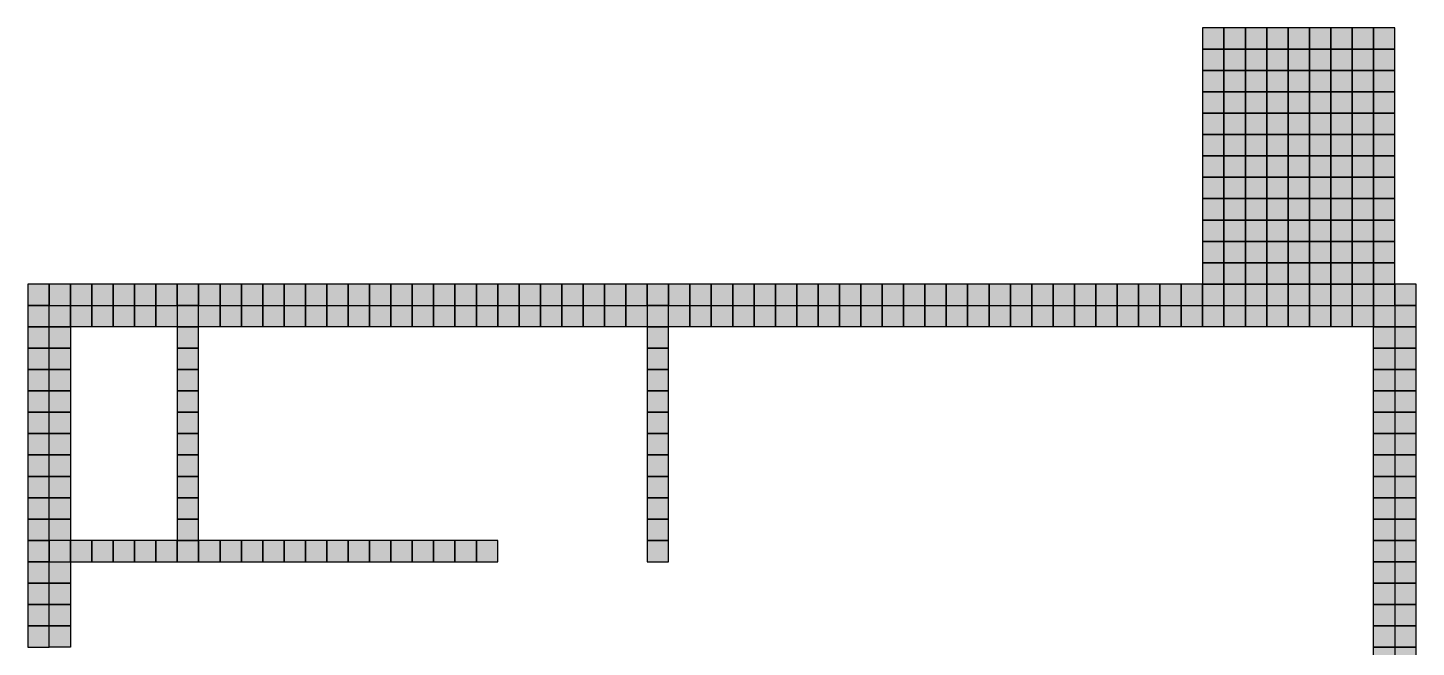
# Model space of a CAD drawing. Header units: inches. Extents: x 0 to 6.5, y 0.13 to 7.63.
# Drawn here: x 0 to 6.5, y 4.73 to 7.63 of the extents above; entities that cross this region are included whole.
import ezdxf

# ---------------------------------------------------------------- set-up
doc = ezdxf.new("R2010")
doc.units = ezdxf.units.IN
doc.header["$MEASUREMENT"] = 0
doc.layers.add('GRILLA PIXEL', color=7, linetype='Continuous')

# ---------------------------------------------------------------- blocks, each defined once
blk = doc.blocks.new('0-255-255-31-Muro alto')
at = {"layer": 'GRILLA PIXEL', "true_color": 0xffff1f}
h = blk.add_hatch(color=2, dxfattribs=at)
h.dxf.hatch_style = 1
h.paths.add_polyline_path([(0, 0), (-0.1, 0), (-0.1, -0.1), (0, -0.1)])
blk.add_lwpolyline([(-0.1, 0), (-0.1, -0.1), (0, -0.1), (0, 0)], close=True)
blk = doc.blocks.new('0-255-0-0-Muro dormitorio principal')
h = blk.add_hatch(color=1)
h.dxf.hatch_style = 1
h.paths.add_polyline_path([(0, 0), (-0.1, 0), (-0.1, -0.1), (0, -0.1)])
blk.add_lwpolyline([(-0.1, 0), (-0.1, -0.1), (0, -0.1), (0, 0)], close=True)
blk = doc.blocks.new('0-5-68-255-Muro inicio conexion')
at = {"layer": 'GRILLA PIXEL', "true_color": 0x0544ff}
h = blk.add_hatch(color=160, dxfattribs=at)
h.dxf.hatch_style = 1
h.paths.add_polyline_path([(0, 0), (-0.1, 0), (-0.1, -0.1), (0, -0.1)])
blk.add_lwpolyline([(-0.1, 0), (-0.1, -0.1), (0, -0.1), (0, 0)], close=True)
blk = doc.blocks.new('0-63-149-253-Muro fichas extremo')
at = {"layer": 'GRILLA PIXEL', "true_color": 0x3f95fd}
h = blk.add_hatch(color=153, dxfattribs=at)
h.dxf.hatch_style = 1
h.paths.add_polyline_path([(0, 0), (-0.1, 0), (-0.1, -0.1), (0, -0.1)])
blk.add_lwpolyline([(-0.1, 0), (-0.1, -0.1), (0, -0.1), (0, 0)], close=True)
blk = doc.blocks.new('1-125-217-63-auxiliar  ingresos')
at = {"layer": 'GRILLA PIXEL', "true_color": 0x7dd93f}
h = blk.add_hatch(color=83, dxfattribs=at)
h.dxf.hatch_style = 1
h.paths.add_polyline_path([(0, 0), (-0.1, 0), (-0.1, -0.1), (0, -0.1)])
blk.add_lwpolyline([(-0.1, 0), (-0.1, -0.1), (0, -0.1), (0, 0)], close=True)
blk = doc.blocks.new('0-255-31-255-Puerta ingreso')
at = {"layer": 'GRILLA PIXEL', "true_color": 0xff1fff}
h = blk.add_hatch(color=6, dxfattribs=at)
h.dxf.hatch_style = 1
h.paths.add_polyline_path([(0, 0), (-0.1, 0), (-0.1, -0.1), (0, -0.1)])
blk.add_lwpolyline([(-0.1, 0), (-0.1, -0.1), (0, -0.1), (0, 0)], close=True)
blk = doc.blocks.new('1-99-100-102-auxiliar lado interno')
at = {"lineweight": 70, "true_color": 0x636466}
h = blk.add_hatch(color=251, dxfattribs=at)
h.dxf.hatch_style = 1
h.paths.add_polyline_path([(-0.1, -0.1), (-0.1, 0), (0, 0), (0, -0.1)])
blk.add_lwpolyline([(0, 0), (0, -0.1), (-0.1, -0.1), (-0.1, 0)], close=True)

msp = doc.modelspace()

# ---------------------------------------------------------------- block references
for name, p in [('1-125-217-63-auxiliar  ingresos', (5.5986, 7.6325)), ('1-125-217-63-auxiliar  ingresos', (5.6986, 7.6325)), ('1-125-217-63-auxiliar  ingresos', (5.7986, 7.6325)), ('1-125-217-63-auxiliar  ingresos', (5.8986, 7.6325)), ('1-125-217-63-auxiliar  ingresos', (5.9986, 7.6325)), ('1-125-217-63-auxiliar  ingresos', (6.0986, 7.6325)), ('1-125-217-63-auxiliar  ingresos', (6.1986, 7.6325)), ('1-125-217-63-auxiliar  ingresos', (6.2986, 7.6325)), ('1-125-217-63-auxiliar  ingresos', (6.3986, 7.6325)), ('1-125-217-63-auxiliar  ingresos', (5.5986, 7.5325)), ('1-125-217-63-auxiliar  ingresos', (5.6986, 7.5325)), ('1-125-217-63-auxiliar  ingresos', (5.7986, 7.5325)), ('1-125-217-63-auxiliar  ingresos', (5.8986, 7.5325)), ('1-125-217-63-auxiliar  ingresos', (5.9986, 7.5325)), ('1-125-217-63-auxiliar  ingresos', (6.0986, 7.5325)), ('1-125-217-63-auxiliar  ingresos', (6.1986, 7.5325)), ('1-125-217-63-auxiliar  ingresos', (6.2986, 7.5325)), ('1-125-217-63-auxiliar  ingresos', (6.3986, 7.5325)), ('1-125-217-63-auxiliar  ingresos', (5.5986, 7.4325)), ('1-125-217-63-auxiliar  ingresos', (5.6986, 7.4325)), ('1-125-217-63-auxiliar  ingresos', (5.7986, 7.4325)), ('1-125-217-63-auxiliar  ingresos', (5.8986, 7.4325)), ('1-125-217-63-auxiliar  ingresos', (5.9986, 7.4325)), ('1-125-217-63-auxiliar  ingresos', (6.0986, 7.4325)), ('1-125-217-63-auxiliar  ingresos', (6.1986, 7.4325)), ('1-125-217-63-auxiliar  ingresos', (6.2986, 7.4325)), ('1-125-217-63-auxiliar  ingresos', (6.3986, 7.4325)), ('1-125-217-63-auxiliar  ingresos', (5.5986, 7.3325)), ('1-125-217-63-auxiliar  ingresos', (5.6986, 7.3325)), ('1-125-217-63-auxiliar  ingresos', (5.7986, 7.3325)), ('1-125-217-63-auxiliar  ingresos', (5.8986, 7.3325)), ('1-125-217-63-auxiliar  ingresos', (5.9986, 7.3325)), ('1-125-217-63-auxiliar  ingresos', (6.0986, 7.3325)), ('1-125-217-63-auxiliar  ingresos', (6.1986, 7.3325)), ('1-125-217-63-auxiliar  ingresos', (6.2986, 7.3325)), ('1-125-217-63-auxiliar  ingresos', (6.3986, 7.3325)), ('1-125-217-63-auxiliar  ingresos', (5.5986, 7.2325)), ('1-125-217-63-auxiliar  ingresos', (5.6986, 7.2325)), ('1-125-217-63-auxiliar  ingresos', (5.7986, 7.2325)), ('1-125-217-63-auxiliar  ingresos', (5.8986, 7.2325)), ('1-125-217-63-auxiliar  ingresos', (5.9986, 7.2325)), ('1-125-217-63-auxiliar  ingresos', (6.0986, 7.2325)), ('1-125-217-63-auxiliar  ingresos', (6.1986, 7.2325)), ('1-125-217-63-auxiliar  ingresos', (6.2986, 7.2325)), ('1-125-217-63-auxiliar  ingresos', (6.3986, 7.2325)), ('1-125-217-63-auxiliar  ingresos', (5.5986, 7.1325)), ('1-125-217-63-auxiliar  ingresos', (5.6986, 7.1325)), ('1-125-217-63-auxiliar  ingresos', (5.7986, 7.1325)), ('1-125-217-63-auxiliar  ingresos', (5.8986, 7.1325)), ('1-125-217-63-auxiliar  ingresos', (5.9986, 7.1325)), ('1-125-217-63-auxiliar  ingresos', (6.0986, 7.1325)), ('1-125-217-63-auxiliar  ingresos', (6.1986, 7.1325)), ('1-125-217-63-auxiliar  ingresos', (6.2986, 7.1325)), ('1-125-217-63-auxiliar  ingresos', (6.3986, 7.1325)), ('1-125-217-63-auxiliar  ingresos', (5.5986, 7.0325)), ('1-125-217-63-auxiliar  ingresos', (5.6986, 7.0325)), ('1-125-217-63-auxiliar  ingresos', (5.7986, 7.0325)), ('1-125-217-63-auxiliar  ingresos', (5.8986, 7.0325)), ('1-125-217-63-auxiliar  ingresos', (5.9986, 7.0325)), ('1-125-217-63-auxiliar  ingresos', (6.0986, 7.0325)), ('1-125-217-63-auxiliar  ingresos', (6.1986, 7.0325)), ('1-125-217-63-auxiliar  ingresos', (6.2986, 7.0325)), ('1-125-217-63-auxiliar  ingresos', (6.3986, 7.0325)), ('1-125-217-63-auxiliar  ingresos', (5.5986, 6.9325)), ('1-125-217-63-auxiliar  ingresos', (5.6986, 6.9325)), ('1-125-217-63-auxiliar  ingresos', (5.7986, 6.9325)), ('1-125-217-63-auxiliar  ingresos', (5.8986, 6.9325)), ('1-125-217-63-auxiliar  ingresos', (5.9986, 6.9325)), ('1-125-217-63-auxiliar  ingresos', (6.0986, 6.9325)), ('1-125-217-63-auxiliar  ingresos', (6.1986, 6.9325)), ('1-125-217-63-auxiliar  ingresos', (6.2986, 6.9325)), ('1-125-217-63-auxiliar  ingresos', (6.3986, 6.9325)), ('1-125-217-63-auxiliar  ingresos', (5.5986, 6.8325)), ('1-125-217-63-auxiliar  ingresos', (5.6986, 6.8325)), ('1-125-217-63-auxiliar  ingresos', (5.7986, 6.8325)), ('1-125-217-63-auxiliar  ingresos', (5.8986, 6.8325)), ('1-125-217-63-auxiliar  ingresos', (5.9986, 6.8325)), ('1-125-217-63-auxiliar  ingresos', (6.0986, 6.8325)), ('1-125-217-63-auxiliar  ingresos', (6.1986, 6.8325)), ('1-125-217-63-auxiliar  ingresos', (6.2986, 6.8325)), ('1-125-217-63-auxiliar  ingresos', (6.3986, 6.8325)), ('1-125-217-63-auxiliar  ingresos', (5.5986, 6.7325)), ('1-125-217-63-auxiliar  ingresos', (5.6986, 6.7325)), ('1-125-217-63-auxiliar  ingresos', (5.7986, 6.7325)), ('1-125-217-63-auxiliar  ingresos', (5.8986, 6.7325)), ('1-125-217-63-auxiliar  ingresos', (5.9986, 6.7325)), ('1-125-217-63-auxiliar  ingresos', (6.0986, 6.7325)), ('1-125-217-63-auxiliar  ingresos', (6.1986, 6.7325)), ('1-125-217-63-auxiliar  ingresos', (6.2986, 6.7325)), ('1-125-217-63-auxiliar  ingresos', (6.3986, 6.7325)), ('1-125-217-63-auxiliar  ingresos', (5.5986, 6.6325)), ('1-125-217-63-auxiliar  ingresos', (5.6986, 6.6325)), ('1-125-217-63-auxiliar  ingresos', (5.7986, 6.6325)), ('1-125-217-63-auxiliar  ingresos', (5.8986, 6.6325)), ('1-125-217-63-auxiliar  ingresos', (5.9986, 6.6325)), ('1-125-217-63-auxiliar  ingresos', (6.0986, 6.6325)), ('1-125-217-63-auxiliar  ingresos', (6.1986, 6.6325)), ('1-125-217-63-auxiliar  ingresos', (6.2986, 6.6325)), ('1-125-217-63-auxiliar  ingresos', (6.3986, 6.6325)), ('1-125-217-63-auxiliar  ingresos', (5.5986, 6.5325)), ('1-125-217-63-auxiliar  ingresos', (5.6986, 6.5325)), ('1-125-217-63-auxiliar  ingresos', (5.7986, 6.5325)), ('1-125-217-63-auxiliar  ingresos', (5.8986, 6.5325)), ('1-125-217-63-auxiliar  ingresos', (5.9986, 6.5325)), ('1-125-217-63-auxiliar  ingresos', (6.0986, 6.5325)), ('1-125-217-63-auxiliar  ingresos', (6.1986, 6.5325)), ('1-125-217-63-auxiliar  ingresos', (6.2986, 6.5325)), ('1-125-217-63-auxiliar  ingresos', (6.3986, 6.5325)), ('0-5-68-255-Muro inicio conexion', (0.0986, 6.4325)), ('0-255-255-31-Muro alto', (0.1986, 6.4325)), ('0-255-255-31-Muro alto', (0.2986, 6.4325)), ('0-255-255-31-Muro alto', (0.3986, 6.4325)), ('0-255-255-31-Muro alto', (0.4986, 6.4325)), ('0-255-255-31-Muro alto', (0.5986, 6.4325)), ('0-255-255-31-Muro alto', (0.6986, 6.4325)), ('0-255-255-31-Muro alto', (0.7986, 6.4325)), ('0-255-255-31-Muro alto', (0.8986, 6.4325)), ('0-255-255-31-Muro alto', (0.9986, 6.4325)), ('0-255-255-31-Muro alto', (1.0986, 6.4325)), ('0-255-255-31-Muro alto', (1.1986, 6.4325)), ('0-255-255-31-Muro alto', (1.2986, 6.4325)), ('0-255-255-31-Muro alto', (1.3986, 6.4325)), ('0-255-255-31-Muro alto', (1.4986, 6.4325)), ('0-255-255-31-Muro alto', (1.5986, 6.4325)), ('0-255-255-31-Muro alto', (1.6986, 6.4325)), ('0-255-255-31-Muro alto', (1.7986, 6.4325)), ('0-255-255-31-Muro alto', (1.8986, 6.4325)), ('0-255-255-31-Muro alto', (1.9986, 6.4325)), ('0-255-255-31-Muro alto', (2.0986, 6.4325)), ('0-255-255-31-Muro alto', (2.1986, 6.4325)), ('0-255-255-31-Muro alto', (2.2986, 6.4325)), ('0-255-255-31-Muro alto', (2.3986, 6.4325)), ('0-255-255-31-Muro alto', (2.4986, 6.4325)), ('0-255-255-31-Muro alto', (2.5986, 6.4325)), ('0-255-255-31-Muro alto', (2.6986, 6.4325)), ('0-255-255-31-Muro alto', (2.7986, 6.4325)), ('0-255-255-31-Muro alto', (2.8986, 6.4325)), ('0-255-255-31-Muro alto', (2.9986, 6.4325)), ('0-255-255-31-Muro alto', (3.0986, 6.4325)), ('0-255-255-31-Muro alto', (3.1986, 6.4325)), ('0-255-255-31-Muro alto', (3.2986, 6.4325)), ('0-255-255-31-Muro alto', (3.3986, 6.4325)), ('0-255-255-31-Muro alto', (3.4986, 6.4325)), ('0-255-255-31-Muro alto', (3.5986, 6.4325)), ('0-255-255-31-Muro alto', (3.6986, 6.4325)), ('0-255-255-31-Muro alto', (3.7986, 6.4325)), ('0-255-255-31-Muro alto', (3.8986, 6.4325)), ('0-255-255-31-Muro alto', (3.9986, 6.4325)), ('0-255-255-31-Muro alto', (4.0986, 6.4325)), ('0-255-255-31-Muro alto', (4.1986, 6.4325)), ('0-255-255-31-Muro alto', (4.2986, 6.4325)), ('0-255-255-31-Muro alto', (4.3986, 6.4325)), ('0-255-255-31-Muro alto', (4.4986, 6.4325)), ('0-255-255-31-Muro alto', (4.5986, 6.4325)), ('0-255-255-31-Muro alto', (4.6986, 6.4325)), ('0-255-255-31-Muro alto', (4.7986, 6.4325)), ('0-255-255-31-Muro alto', (4.8986, 6.4325)), ('0-255-255-31-Muro alto', (4.9986, 6.4325)), ('0-255-255-31-Muro alto', (5.0986, 6.4325)), ('0-255-255-31-Muro alto', (5.1986, 6.4325)), ('0-255-255-31-Muro alto', (5.2986, 6.4325)), ('0-5-68-255-Muro inicio conexion', (5.3986, 6.4325)), ('0-5-68-255-Muro inicio conexion', (5.4986, 6.4325)), ('0-255-31-255-Puerta ingreso', (5.5986, 6.4325)), ('0-255-31-255-Puerta ingreso', (5.6986, 6.4325)), ('0-255-31-255-Puerta ingreso', (5.7986, 6.4325)), ('0-255-31-255-Puerta ingreso', (5.8986, 6.4325)), ('0-255-31-255-Puerta ingreso', (5.9986, 6.4325)), ('0-255-31-255-Puerta ingreso', (6.0986, 6.4325)), ('0-255-31-255-Puerta ingreso', (6.1986, 6.4325)), ('0-255-31-255-Puerta ingreso', (6.2986, 6.4325)), ('0-255-31-255-Puerta ingreso', (6.3986, 6.4325)), ('0-5-68-255-Muro inicio conexion', (6.4986, 6.4325)), ('0-5-68-255-Muro inicio conexion', (0.0986, 6.3325)), ('1-99-100-102-auxiliar lado interno', (0.1986, 6.3325)), ('1-99-100-102-auxiliar lado interno', (0.2986, 6.3325)), ('1-99-100-102-auxiliar lado interno', (0.3986, 6.3325)), ('1-99-100-102-auxiliar lado interno', (0.4986, 6.3325)), ('1-99-100-102-auxiliar lado interno', (0.5986, 6.3325)), ('1-99-100-102-auxiliar lado interno', (0.6986, 6.3325)), ('0-255-255-31-Muro alto', (0.7986, 6.3325)), ('1-99-100-102-auxiliar lado interno', (0.8986, 6.3325)), ('1-99-100-102-auxiliar lado interno', (0.9986, 6.3325)), ('1-99-100-102-auxiliar lado interno', (1.0986, 6.3325)), ('1-99-100-102-auxiliar lado interno', (1.1986, 6.3325)), ('1-99-100-102-auxiliar lado interno', (1.2986, 6.3325)), ('1-99-100-102-auxiliar lado interno', (1.3986, 6.3325)), ('1-99-100-102-auxiliar lado interno', (1.4986, 6.3325)), ('1-99-100-102-auxiliar lado interno', (1.5986, 6.3325)), ('1-99-100-102-auxiliar lado interno', (1.6986, 6.3325)), ('1-99-100-102-auxiliar lado interno', (1.7986, 6.3325)), ('1-99-100-102-auxiliar lado interno', (1.8986, 6.3325)), ('1-99-100-102-auxiliar lado interno', (1.9986, 6.3325)), ('1-99-100-102-auxiliar lado interno', (2.0986, 6.3325)), ('1-99-100-102-auxiliar lado interno', (2.1986, 6.3325)), ('1-99-100-102-auxiliar lado interno', (2.2986, 6.3325)), ('1-99-100-102-auxiliar lado interno', (2.3986, 6.3325)), ('1-99-100-102-auxiliar lado interno', (2.4986, 6.3325)), ('1-99-100-102-auxiliar lado interno', (2.5986, 6.3325)), ('1-99-100-102-auxiliar lado interno', (2.6986, 6.3325)), ('1-99-100-102-auxiliar lado interno', (2.7986, 6.3325)), ('1-99-100-102-auxiliar lado interno', (2.8986, 6.3325)), ('0-255-255-31-Muro alto', (2.9986, 6.3325)), ('1-99-100-102-auxiliar lado interno', (3.0986, 6.3325)), ('1-99-100-102-auxiliar lado interno', (3.1986, 6.3325)), ('1-99-100-102-auxiliar lado interno', (3.2986, 6.3325)), ('1-99-100-102-auxiliar lado interno', (3.3986, 6.3325)), ('1-99-100-102-auxiliar lado interno', (3.4986, 6.3325)), ('1-99-100-102-auxiliar lado interno', (3.5986, 6.3325)), ('1-99-100-102-auxiliar lado interno', (3.6986, 6.3325)), ('1-99-100-102-auxiliar lado interno', (3.7986, 6.3325)), ('1-99-100-102-auxiliar lado interno', (3.8986, 6.3325)), ('1-99-100-102-auxiliar lado interno', (3.9986, 6.3325)), ('1-99-100-102-auxiliar lado interno', (4.0986, 6.3325)), ('1-99-100-102-auxiliar lado interno', (4.1986, 6.3325)), ('1-99-100-102-auxiliar lado interno', (4.2986, 6.3325)), ('1-99-100-102-auxiliar lado interno', (4.3986, 6.3325)), ('1-99-100-102-auxiliar lado interno', (4.4986, 6.3325)), ('1-99-100-102-auxiliar lado interno', (4.5986, 6.3325)), ('1-99-100-102-auxiliar lado interno', (4.6986, 6.3325)), ('1-99-100-102-auxiliar lado interno', (4.7986, 6.3325)), ('1-99-100-102-auxiliar lado interno', (4.8986, 6.3325)), ('1-99-100-102-auxiliar lado interno', (4.9986, 6.3325)), ('1-99-100-102-auxiliar lado interno', (5.0986, 6.3325)), ('1-99-100-102-auxiliar lado interno', (5.1986, 6.3325)), ('1-99-100-102-auxiliar lado interno', (5.2986, 6.3325)), ('1-99-100-102-auxiliar lado interno', (5.3986, 6.3325)), ('1-99-100-102-auxiliar lado interno', (5.4986, 6.3325)), ('1-99-100-102-auxiliar lado interno', (5.5986, 6.3325)), ('1-99-100-102-auxiliar lado interno', (5.6986, 6.3325)), ('1-99-100-102-auxiliar lado interno', (5.7986, 6.3325)), ('1-99-100-102-auxiliar lado interno', (5.8986, 6.3325)), ('1-99-100-102-auxiliar lado interno', (5.9986, 6.3325)), ('1-99-100-102-auxiliar lado interno', (6.0986, 6.3325)), ('1-99-100-102-auxiliar lado interno', (6.1986, 6.3325)), ('1-99-100-102-auxiliar lado interno', (6.2986, 6.3325)), ('1-99-100-102-auxiliar lado interno', (6.3985, 6.3325)), ('0-5-68-255-Muro inicio conexion', (6.4986, 6.3325)), ('0-63-149-253-Muro fichas extremo', (0.0986, 6.2325)), ('1-99-100-102-auxiliar lado interno', (0.1986, 6.2325)), ('0-255-255-31-Muro alto', (0.7986, 6.2325)), ('0-255-255-31-Muro alto', (2.9986, 6.2325)), ('1-99-100-102-auxiliar lado interno', (6.3985, 6.2325)), ('0-63-149-253-Muro fichas extremo', (6.4986, 6.2325)), ('0-255-255-31-Muro alto', (0.0986, 6.1325)), ('1-99-100-102-auxiliar lado interno', (0.1986, 6.1325)), ('0-255-255-31-Muro alto', (0.7986, 6.1325)), ('0-255-255-31-Muro alto', (2.9986, 6.1325)), ('1-99-100-102-auxiliar lado interno', (6.3985, 6.1325)), ('0-255-255-31-Muro alto', (6.4986, 6.1325)), ('0-255-255-31-Muro alto', (0.0986, 6.0325)), ('1-99-100-102-auxiliar lado interno', (0.1986, 6.0325)), ('0-255-255-31-Muro alto', (0.7986, 6.0325)), ('0-255-255-31-Muro alto', (2.9986, 6.0325)), ('1-99-100-102-auxiliar lado interno', (6.3985, 6.0325)), ('0-255-255-31-Muro alto', (6.4986, 6.0325)), ('0-255-255-31-Muro alto', (0.0986, 5.9325)), ('1-99-100-102-auxiliar lado interno', (0.1986, 5.9325)), ('0-255-255-31-Muro alto', (0.7986, 5.9325)), ('0-255-255-31-Muro alto', (2.9986, 5.9325)), ('1-99-100-102-auxiliar lado interno', (6.3985, 5.9325)), ('0-255-255-31-Muro alto', (6.4986, 5.9325)), ('0-255-255-31-Muro alto', (0.0986, 5.8325)), ('1-99-100-102-auxiliar lado interno', (0.1986, 5.8325)), ('0-255-255-31-Muro alto', (0.7986, 5.8325)), ('0-255-255-31-Muro alto', (2.9986, 5.8325)), ('1-99-100-102-auxiliar lado interno', (6.3986, 5.8325)), ('0-255-255-31-Muro alto', (6.4986, 5.8325)), ('0-255-255-31-Muro alto', (0.0986, 5.7325)), ('1-99-100-102-auxiliar lado interno', (0.1986, 5.7325)), ('0-255-255-31-Muro alto', (0.7986, 5.7325)), ('0-255-255-31-Muro alto', (2.9986, 5.7325)), ('1-99-100-102-auxiliar lado interno', (6.3986, 5.7325)), ('0-255-255-31-Muro alto', (6.4986, 5.7325)), ('0-255-255-31-Muro alto', (0.0986, 5.6325)), ('1-99-100-102-auxiliar lado interno', (0.1986, 5.6325)), ('0-255-255-31-Muro alto', (0.7986, 5.6325)), ('0-255-255-31-Muro alto', (2.9986, 5.6325)), ('1-99-100-102-auxiliar lado interno', (6.3986, 5.6325)), ('0-255-255-31-Muro alto', (6.4986, 5.6325)), ('0-255-255-31-Muro alto', (0.0986, 5.5325)), ('1-99-100-102-auxiliar lado interno', (0.1986, 5.5325)), ('0-255-255-31-Muro alto', (0.7986, 5.5325)), ('0-255-255-31-Muro alto', (2.9986, 5.5325)), ('1-99-100-102-auxiliar lado interno', (6.3986, 5.5325)), ('0-255-255-31-Muro alto', (6.4986, 5.5325)), ('0-255-255-31-Muro alto', (0.0986, 5.4325)), ('1-99-100-102-auxiliar lado interno', (0.1986, 5.4325)), ('0-255-255-31-Muro alto', (0.7986, 5.4325)), ('0-255-255-31-Muro alto', (2.9986, 5.4325)), ('1-99-100-102-auxiliar lado interno', (6.3986, 5.4325)), ('0-255-255-31-Muro alto', (6.4986, 5.4325)), ('0-255-255-31-Muro alto', (0.0986, 5.3325)), ('1-99-100-102-auxiliar lado interno', (0.1986, 5.3325)), ('0-255-255-31-Muro alto', (0.7986, 5.3325)), ('0-255-255-31-Muro alto', (2.9986, 5.3325)), ('1-99-100-102-auxiliar lado interno', (6.3986, 5.3325)), ('0-255-255-31-Muro alto', (6.4986, 5.3325)), ('0-255-255-31-Muro alto', (0.0986, 5.2325)), ('0-255-255-31-Muro alto', (0.1986, 5.2325)), ('0-255-255-31-Muro alto', (0.2986, 5.2325)), ('0-255-255-31-Muro alto', (0.3986, 5.2325)), ('0-255-255-31-Muro alto', (0.4986, 5.2325)), ('0-255-255-31-Muro alto', (0.5986, 5.2325)), ('0-255-255-31-Muro alto', (0.6986, 5.2325)), ('0-255-255-31-Muro alto', (0.7986, 5.2325)), ('0-255-255-31-Muro alto', (0.8986, 5.2325)), ('0-255-255-31-Muro alto', (0.9986, 5.2325)), ('0-255-255-31-Muro alto', (1.0986, 5.2325)), ('0-255-255-31-Muro alto', (1.1986, 5.2325)), ('0-255-255-31-Muro alto', (1.2986, 5.2325)), ('0-255-255-31-Muro alto', (1.3986, 5.2325)), ('0-255-255-31-Muro alto', (1.4986, 5.2325)), ('0-255-255-31-Muro alto', (1.5986, 5.2325)), ('0-255-255-31-Muro alto', (1.6986, 5.2325)), ('0-255-255-31-Muro alto', (1.7986, 5.2325)), ('0-255-255-31-Muro alto', (1.8986, 5.2325)), ('0-255-255-31-Muro alto', (1.9986, 5.2325)), ('0-255-255-31-Muro alto', (2.0986, 5.2325)), ('0-255-255-31-Muro alto', (2.1986, 5.2325)), ('0-255-255-31-Muro alto', (2.9986, 5.2325)), ('1-99-100-102-auxiliar lado interno', (6.3986, 5.2325)), ('0-255-255-31-Muro alto', (6.4986, 5.2325)), ('0-255-0-0-Muro dormitorio principal', (0.0986, 5.1325)), ('1-99-100-102-auxiliar lado interno', (0.1986, 5.1325)), ('1-99-100-102-auxiliar lado interno', (6.3986, 5.1325)), ('0-255-255-31-Muro alto', (6.4986, 5.1325)), ('0-255-0-0-Muro dormitorio principal', (0.0986, 5.0325)), ('1-99-100-102-auxiliar lado interno', (0.1986, 5.0325)), ('1-99-100-102-auxiliar lado interno', (6.3986, 5.0325)), ('0-255-255-31-Muro alto', (6.4986, 5.0325)), ('0-255-0-0-Muro dormitorio principal', (0.0986, 4.9325)), ('1-99-100-102-auxiliar lado interno', (0.1986, 4.9325)), ('1-99-100-102-auxiliar lado interno', (6.3986, 4.9325)), ('0-255-255-31-Muro alto', (6.4986, 4.9325)), ('0-255-0-0-Muro dormitorio principal', (0.0986, 4.8325)), ('1-99-100-102-auxiliar lado interno', (0.1986, 4.8325)), ('1-99-100-102-auxiliar lado interno', (6.3986, 4.8325)), ('0-255-255-31-Muro alto', (6.4986, 4.8325)), ('1-99-100-102-auxiliar lado interno', (6.3986, 4.7325)), ('0-255-255-31-Muro alto', (6.4986, 4.7325))]:
    msp.add_blockref(name, p)

doc.saveas('drawing.dxf')
